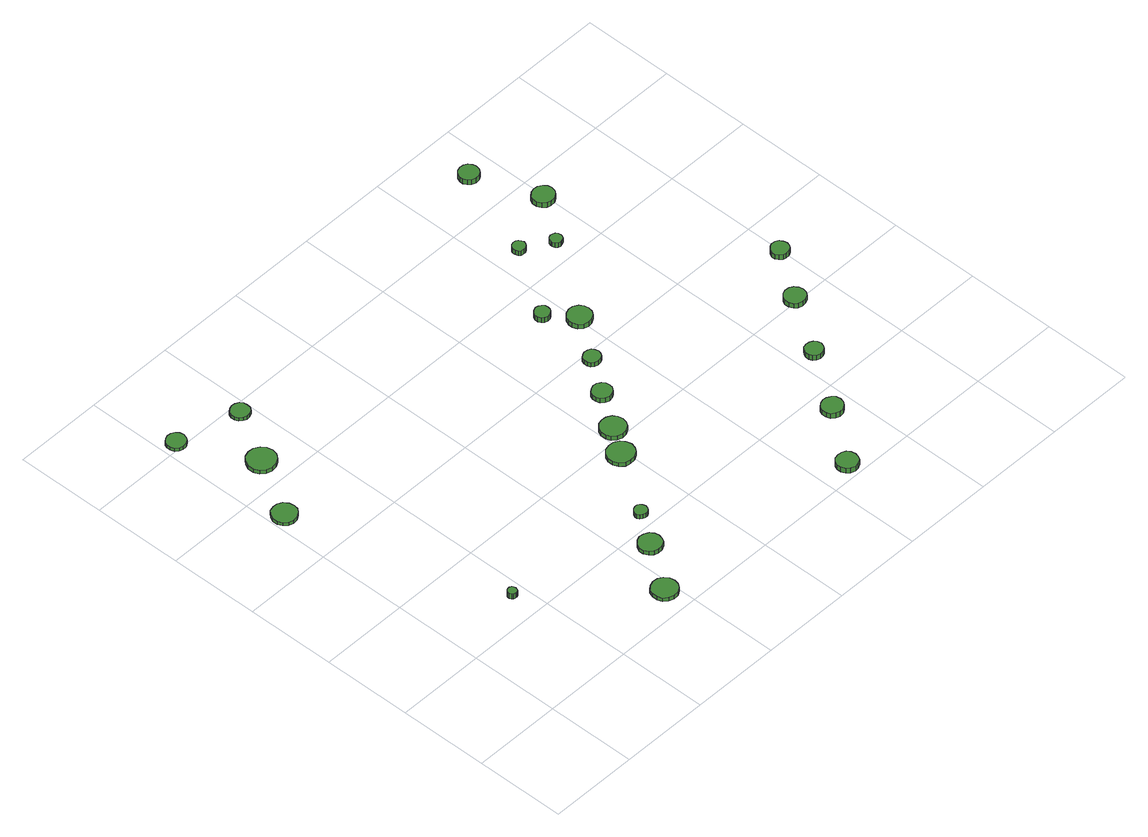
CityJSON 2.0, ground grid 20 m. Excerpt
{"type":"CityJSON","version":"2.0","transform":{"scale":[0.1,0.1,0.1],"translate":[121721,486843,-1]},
"CityObjects":{
"tree1":{"type":"SolitaryVegetationObject","attributes":{"function":"something"},"geometry":[{"type":"MultiSurface","lod":"1","boundaries":[[[0,1,2,3,4,5,6,7,8,9,10,11,12,13,14]],[[15,16,17,18,19,20,21,22,23,24,25,26,27,28,29]],[[0,29,28,1]],[[1,28,27,2]],[[2,27,26,3]],[[3,26,25,4]],[[4,25,24,5]],[[5,24,23,6]],[[6,23,22,7]],[[7,22,21,8]],[[8,21,20,9]],[[9,20,19,10]],[[10,19,18,11]],[[11,18,17,12]],[[12,17,16,13]],[[13,16,15,14]],[[14,15,29,0]]]}]},
"tree2":{"type":"SolitaryVegetationObject","attributes":{"function":"something"},"geometry":[{"type":"MultiSurface","lod":"1","boundaries":[[[30,31,32,33,34,35,36,37,38,39,40,41,42,43,44]],[[45,46,47,48,49,50,51,52,53,54,55,56,57,58,59]],[[30,59,58,31]],[[31,58,57,32]],[[32,57,56,33]],[[33,56,55,34]],[[34,55,54,35]],[[35,54,53,36]],[[36,53,52,37]],[[37,52,51,38]],[[38,51,50,39]],[[39,50,49,40]],[[40,49,48,41]],[[41,48,47,42]],[[42,47,46,43]],[[43,46,45,44]],[[44,45,59,30]]]}]},
"tree3":{"type":"SolitaryVegetationObject","attributes":{"function":"something"},"geometry":[{"type":"MultiSurface","lod":"1","boundaries":[[[60,61,62,63,64,65,66,67,68,69,70,71,72,73,74]],[[75,76,77,78,79,80,81,82,83,84,85,86,87,88,89]],[[60,89,88,61]],[[61,88,87,62]],[[62,87,86,63]],[[63,86,85,64]],[[64,85,84,65]],[[65,84,83,66]],[[66,83,82,67]],[[67,82,81,68]],[[68,81,80,69]],[[69,80,79,70]],[[70,79,78,71]],[[71,78,77,72]],[[72,77,76,73]],[[73,76,75,74]],[[74,75,89,60]]]}]},
"tree4":{"type":"SolitaryVegetationObject","attributes":{"function":"something"},"geometry":[{"type":"MultiSurface","lod":"1","boundaries":[[[90,91,92,93,94,95,96,97,98,99,100,101,102,103,104]],[[105,106,107,108,109,110,111,112,113,114,115,116,117,118,119]],[[90,119,118,91]],[[91,118,117,92]],[[92,117,116,93]],[[93,116,115,94]],[[94,115,114,95]],[[95,114,113,96]],[[96,113,112,97]],[[97,112,111,98]],[[98,111,110,99]],[[99,110,109,100]],[[100,109,108,101]],[[101,108,107,102]],[[102,107,106,103]],[[103,106,105,104]],[[104,105,119,90]]]}]},
"tree5":{"type":"SolitaryVegetationObject","attributes":{"function":"something"},"geometry":[{"type":"MultiSurface","lod":"1","boundaries":[[[120,121,122,123,124,125,126,127,128,129,130,131,132,133,134]],[[135,136,137,138,139,140,141,142,143,144,145,146,147,148,149]],[[120,149,148,121]],[[121,148,147,122]],[[122,147,146,123]],[[123,146,145,124]],[[124,145,144,125]],[[125,144,143,126]],[[126,143,142,127]],[[127,142,141,128]],[[128,141,140,129]],[[129,140,139,130]],[[130,139,138,131]],[[131,138,137,132]],[[132,137,136,133]],[[133,136,135,134]],[[134,135,149,120]]]}]},
"tree6":{"type":"SolitaryVegetationObject","attributes":{"function":"something"},"geometry":[{"type":"MultiSurface","lod":"1","boundaries":[[[150,151,152,153,154,155,156,157,158,159,160,161,162,163,164]],[[165,166,167,168,169,170,171,172,173,174,175,176,177,178,179]],[[150,179,178,151]],[[151,178,177,152]],[[152,177,176,153]],[[153,176,175,154]],[[154,175,174,155]],[[155,174,173,156]],[[156,173,172,157]],[[157,172,171,158]],[[158,171,170,159]],[[159,170,169,160]],[[160,169,168,161]],[[161,168,167,162]],[[162,167,166,163]],[[163,166,165,164]],[[164,165,179,150]]]}]},
"tree7":{"type":"SolitaryVegetationObject","attributes":{"function":"something"},"geometry":[{"type":"MultiSurface","lod":"1","boundaries":[[[180,181,182,183,184,185,186,187,188,189,190,191,192,193,194]],[[195,196,197,198,199,200,201,202,203,204,205,206,207,208,209]],[[180,209,208,181]],[[181,208,207,182]],[[182,207,206,183]],[[183,206,205,184]],[[184,205,204,185]],[[185,204,203,186]],[[186,203,202,187]],[[187,202,201,188]],[[188,201,200,189]],[[189,200,199,190]],[[190,199,198,191]],[[191,198,197,192]],[[192,197,196,193]],[[193,196,195,194]],[[194,195,209,180]]]}]},
"tree8":{"type":"SolitaryVegetationObject","attributes":{"function":"something"},"geometry":[{"type":"MultiSurface","lod":"1","boundaries":[[[210,211,212,213,214,215,216,217,218,219,220,221,222,223,224]],[[225,226,227,228,229,230,231,232,233,234,235,236,237,238,239]],[[210,239,238,211]],[[211,238,237,212]],[[212,237,236,213]],[[213,236,235,214]],[[214,235,234,215]],[[215,234,233,216]],[[216,233,232,217]],[[217,232,231,218]],[[218,231,230,219]],[[219,230,229,220]],[[220,229,228,221]],[[221,228,227,222]],[[222,227,226,223]],[[223,226,225,224]],[[224,225,239,210]]]}]},
"tree9":{"type":"SolitaryVegetationObject","attributes":{"function":"something"},"geometry":[{"type":"MultiSurface","lod":"1","boundaries":[[[240,241,242,243,244,245,246,247,248,249,250,251,252,253,254]],[[255,256,257,258,259,260,261,262,263,264,265,266,267,268,269]],[[240,269,268,241]],[[241,268,267,242]],[[242,267,266,243]],[[243,266,265,244]],[[244,265,264,245]],[[245,264,263,246]],[[246,263,262,247]],[[247,262,261,248]],[[248,261,260,249]],[[249,260,259,250]],[[250,259,258,251]],[[251,258,257,252]],[[252,257,256,253]],[[253,256,255,254]],[[254,255,269,240]]]}]},
"tree10":{"type":"SolitaryVegetationObject","attributes":{"function":"something"},"geometry":[{"type":"MultiSurface","lod":"1","boundaries":[[[270,271,272,273,274,275,276,277,278,279,280,281,282,283,284]],[[285,286,287,288,289,290,291,292,293,294,295,296,297,298,299]],[[270,299,298,271]],[[271,298,297,272]],[[272,297,296,273]],[[273,296,295,274]],[[274,295,294,275]],[[275,294,293,276]],[[276,293,292,277]],[[277,292,291,278]],[[278,291,290,279]],[[279,290,289,280]],[[280,289,288,281]],[[281,288,287,282]],[[282,287,286,283]],[[283,286,285,284]],[[284,285,299,270]]]}]},
"tree11":{"type":"SolitaryVegetationObject","attributes":{"function":"something"},"geometry":[{"type":"MultiSurface","lod":"1","boundaries":[[[300,301,302,303,304,305,306,307,308,309,310,311,312,313,314]],[[315,316,317,318,319,320,321,322,323,324,325,326,327,328,329]],[[300,329,328,301]],[[301,328,327,302]],[[302,327,326,303]],[[303,326,325,304]],[[304,325,324,305]],[[305,324,323,306]],[[306,323,322,307]],[[307,322,321,308]],[[308,321,320,309]],[[309,320,319,310]],[[310,319,318,311]],[[311,318,317,312]],[[312,317,316,313]],[[313,316,315,314]],[[314,315,329,300]]]}]},
"tree12":{"type":"SolitaryVegetationObject","attributes":{"function":"something"},"geometry":[{"type":"MultiSurface","lod":"1","boundaries":[[[330,331,332,333,334,335,336,337,338,339,340,341,342,343,344]],[[345,346,347,348,349,350,351,352,353,354,355,356,357,358,359]],[[330,359,358,331]],[[331,358,357,332]],[[332,357,356,333]],[[333,356,355,334]],[[334,355,354,335]],[[335,354,353,336]],[[336,353,352,337]],[[337,352,351,338]],[[338,351,350,339]],[[339,350,349,340]],[[340,349,348,341]],[[341,348,347,342]],[[342,347,346,343]],[[343,346,345,344]],[[344,345,359,330]]]}]},
"tree13":{"type":"SolitaryVegetationObject","attributes":{"function":"something"},"geometry":[{"type":"MultiSurface","lod":"1","boundaries":[[[360,361,362,363,364,365,366,367,368,369,370,371,372,373,374]],[[375,376,377,378,379,380,381,382,383,384,385,386,387,388,389]],[[360,389,388,361]],[[361,388,387,362]],[[362,387,386,363]],[[363,386,385,364]],[[364,385,384,365]],[[365,384,383,366]],[[366,383,382,367]],[[367,382,381,368]],[[368,381,380,369]],[[369,380,379,370]],[[370,379,378,371]],[[371,378,377,372]],[[372,377,376,373]],[[373,376,375,374]],[[374,375,389,360]]]}]},
"tree14":{"type":"SolitaryVegetationObject","attributes":{"function":"something"},"geometry":[{"type":"MultiSurface","lod":"1","boundaries":[[[390,391,392,393,394,395,396,397,398,399,400,401,402,403,404]],[[405,406,407,408,409,410,411,412,413,414,415,416,417,418,419]],[[390,419,418,391]],[[391,418,417,392]],[[392,417,416,393]],[[393,416,415,394]],[[394,415,414,395]],[[395,414,413,396]],[[396,413,412,397]],[[397,412,411,398]],[[398,411,410,399]],[[399,410,409,400]],[[400,409,408,401]],[[401,408,407,402]],[[402,407,406,403]],[[403,406,405,404]],[[404,405,419,390]]]}]},
"tree15":{"type":"SolitaryVegetationObject","attributes":{"function":"something"},"geometry":[{"type":"MultiSurface","lod":"1","boundaries":[[[420,421,422,423,424,425,426,427,428,429,430,431,432,433,434]],[[435,436,437,438,439,440,441,442,443,444,445,446,447,448,449]],[[420,449,448,421]],[[421,448,447,422]],[[422,447,446,423]],[[423,446,445,424]],[[424,445,444,425]],[[425,444,443,426]],[[426,443,442,427]],[[427,442,441,428]],[[428,441,440,429]],[[429,440,439,430]],[[430,439,438,431]],[[431,438,437,432]],[[432,437,436,433]],[[433,436,435,434]],[[434,435,449,420]]]}]},
"tree16":{"type":"SolitaryVegetationObject","attributes":{"function":"something"},"geometry":[{"type":"MultiSurface","lod":"1","boundaries":[[[450,451,452,453,454,455,456,457,458,459,460,461,462,463,464]],[[465,466,467,468,469,470,471,472,473,474,475,476,477,478,479]],[[450,479,478,451]],[[451,478,477,452]],[[452,477,476,453]],[[453,476,475,454]],[[454,475,474,455]],[[455,474,473,456]],[[456,473,472,457]],[[457,472,471,458]],[[458,471,470,459]],[[459,470,469,460]],[[460,469,468,461]],[[461,468,467,462]],[[462,467,466,463]],[[463,466,465,464]],[[464,465,479,450]]]}]},
"tree17":{"type":"SolitaryVegetationObject","attributes":{"function":"something"},"geometry":[{"type":"MultiSurface","lod":"1","boundaries":[[[480,481,482,483,484,485,486,487,488,489,490,491,492,493,494]],[[495,496,497,498,499,500,501,502,503,504,505,506,507,508,509]],[[480,509,508,481]],[[481,508,507,482]],[[482,507,506,483]],[[483,506,505,484]],[[484,505,504,485]],[[485,504,503,486]],[[486,503,502,487]],[[487,502,501,488]],[[488,501,500,489]],[[489,500,499,490]],[[490,499,498,491]],[[491,498,497,492]],[[492,497,496,493]],[[493,496,495,494]],[[494,495,509,480]]]}]},
"tree18":{"type":"SolitaryVegetationObject","attributes":{"function":"something"},"geometry":[{"type":"MultiSurface","lod":"1","boundaries":[[[510,511,512,513,514,515,516,517,518,519,520,521,522,523,524]],[[525,526,527,528,529,530,531,532,533,534,535,536,537,538,539]],[[510,539,538,511]],[[511,538,537,512]],[[512,537,536,513]],[[513,536,535,514]],[[514,535,534,515]],[[515,534,533,516]],[[516,533,532,517]],[[517,532,531,518]],[[518,531,530,519]],[[519,530,529,520]],[[520,529,528,521]],[[521,528,527,522]],[[522,527,526,523]],[[523,526,525,524]],[[524,525,539,510]]]}]},
"tree19":{"type":"SolitaryVegetationObject","attributes":{"function":"something"},"geometry":[{"type":"MultiSurface","lod":"1","boundaries":[[[540,541,542,543,544,545,546,547,548,549,550,551,552,553,554]],[[555,556,557,558,559,560,561,562,563,564,565,566,567,568,569]],[[540,569,568,541]],[[541,568,567,542]],[[542,567,566,543]],[[543,566,565,544]],[[544,565,564,545]],[[545,564,563,546]],[[546,563,562,547]],[[547,562,561,548]],[[548,561,560,549]],[[549,560,559,550]],[[550,559,558,551]],[[551,558,557,552]],[[552,557,556,553]],[[553,556,555,554]],[[554,555,569,540]]]}]},
"tree20":{"type":"SolitaryVegetationObject","attributes":{"function":"something"},"geometry":[{"type":"MultiSurface","lod":"1","boundaries":[[[570,571,572,573,574,575,576,577,578,579,580,581,582,583,584]],[[585,586,587,588,589,590,591,592,593,594,595,596,597,598,599]],[[570,599,598,571]],[[571,598,597,572]],[[572,597,596,573]],[[573,596,595,574]],[[574,595,594,575]],[[575,594,593,576]],[[576,593,592,577]],[[577,592,591,578]],[[578,591,590,579]],[[579,590,589,580]],[[580,589,588,581]],[[581,588,587,582]],[[582,587,586,583]],[[583,586,585,584]],[[584,585,599,570]]]}]},
"tree21":{"type":"SolitaryVegetationObject","attributes":{"function":"something"},"geometry":[{"type":"MultiSurface","lod":"1","boundaries":[[[600,601,602,603,604,605,606,607,608,609,610,611,612,613,614]],[[615,616,617,618,619,620,621,622,623,624,625,626,627,628,629]],[[600,629,628,601]],[[601,628,627,602]],[[602,627,626,603]],[[603,626,625,604]],[[604,625,624,605]],[[605,624,623,606]],[[606,623,622,607]],[[607,622,621,608]],[[608,621,620,609]],[[609,620,619,610]],[[610,619,618,611]],[[611,618,617,612]],[[612,617,616,613]],[[613,616,615,614]],[[614,615,629,600]]]}]},
"tree22":{"type":"SolitaryVegetationObject","attributes":{"function":"something"},"geometry":[{"type":"MultiSurface","lod":"1","boundaries":[[[630,631,632,633,634,635,636,637,638,639,640,641,642,643,644]],[[645,646,647,648,649,650,651,652,653,654,655,656,657,658,659]],[[630,659,658,631]],[[631,658,657,632]],[[632,657,656,633]],[[633,656,655,634]],[[634,655,654,635]],[[635,654,653,636]],[[636,653,652,637]],[[637,652,651,638]],[[638,651,650,639]],[[639,650,649,640]],[[640,649,648,641]],[[641,648,647,642]],[[642,647,646,643]],[[643,646,645,644]],[[644,645,659,630]]]}]},
"tree23":{"type":"SolitaryVegetationObject","attributes":{"function":"something"},"geometry":[{"type":"MultiSurface","lod":"1","boundaries":[[[660,661,662,663,664,665,666,667,668,669,670,671,672,673,674]],[[675,676,677,678,679,680,681,682,683,684,685,686,687,688,689]],[[660,689,688,661]],[[661,688,687,662]],[[662,687,686,663]],[[663,686,685,664]],[[664,685,684,665]],[[665,684,683,666]],[[666,683,682,667]],[[667,682,681,668]],[[668,681,680,669]],[[669,680,679,670]],[[670,679,678,671]],[[671,678,677,672]],[[672,677,676,673]],[[673,676,675,674]],[[674,675,689,660]]]}]}
},
"vertices":[
[179,262,22],[178,266,22],[176,270,22],[172,272,22],[168,272,22],[164,271,22],[161,268,22],[159,264,22],[159,260,22],[161,256,22],[164,253,22],[168,252,22],[172,252,22],[176,254,22],[178,258,22],[178,258,9],[176,254,9],[172,252,9],[168,252,9],[164,253,9],[161,256,9],[159,260,9],[159,264,9],[161,268,9],[164,271,9],[168,272,9],[172,272,9],[176,270,9],[178,266,9],[179,262,9],
[57,729,15],[55,740,15],[48,750,15],[38,755,15],[27,756,15],[16,753,15],[8,745,15],[3,735,15],[3,723,15],[8,713,15],[16,705,15],[27,702,15],[38,703,15],[48,709,15],[55,718,15],[55,718,7],[48,709,7],[38,703,7],[27,702,7],[16,705,7],[8,713,7],[3,723,7],[3,735,7],[8,745,7],[16,753,7],[27,756,7],[38,755,7],[48,750,7],[55,740,7],[57,729,7],
[52,1013,16],[50,1022,16],[45,1029,16],[37,1033,16],[28,1034,16],[20,1031,16],[13,1025,16],[10,1017,16],[10,1009,16],[13,1000,16],[20,995,16],[28,992,16],[37,993,16],[45,997,16],[50,1004,16],[50,1004,7],[45,997,7],[37,993,7],[28,992,7],[20,995,7],[13,1000,7],[10,1009,7],[10,1017,7],[13,1025,7],[20,1031,7],[28,1034,7],[37,1033,7],[45,1029,7],[50,1022,7],[52,1013,7],
[137,859,17],[134,872,17],[126,882,17],[115,889,17],[102,890,17],[89,886,17],[80,877,17],[74,865,17],[74,852,17],[80,840,17],[89,832,17],[102,828,17],[115,829,17],[126,835,17],[134,846,17],[134,846,7],[126,835,7],[115,829,7],[102,828,7],[89,832,7],[80,840,7],[74,852,7],[74,865,7],[80,877,7],[89,886,7],[102,890,7],[115,889,7],[126,882,7],[134,872,7],[137,859,7],
[406,57,15],[404,68,15],[397,78,15],[387,84,15],[375,85,15],[364,81,15],[355,74,15],[351,63,15],[351,51,15],[355,40,15],[364,33,15],[375,29,15],[387,30,15],[397,36,15],[404,46,15],[404,46,6],[397,36,6],[387,30,6],[375,29,6],[364,33,6],[355,40,6],[351,51,6],[351,63,6],[355,74,6],[364,81,6],[375,85,6],[387,84,6],[397,78,6],[404,68,6],[406,57,6],
[194,979,15],[193,987,15],[188,994,15],[180,998,15],[172,999,15],[164,996,15],[157,991,15],[154,983,15],[154,974,15],[157,967,15],[164,961,15],[172,958,15],[180,959,15],[188,963,15],[193,970,15],[193,970,6],[188,963,6],[180,959,6],[172,958,6],[164,961,6],[157,967,6],[154,974,6],[154,983,6],[157,991,6],[164,996,6],[172,999,6],[180,998,6],[188,994,6],[193,987,6],[194,979,6],
[474,160,16],[472,170,16],[466,179,16],[456,184,16],[446,186,16],[436,182,16],[428,175,16],[423,165,16],[423,155,16],[428,145,16],[436,138,16],[446,135,16],[456,136,16],[466,141,16],[472,150,16],[472,150,6],[466,141,6],[456,136,6],[446,135,6],[436,138,6],[428,145,6],[423,155,6],[423,165,6],[428,175,6],[436,182,6],[446,186,6],[456,184,6],[466,179,6],[472,170,6],[474,160,6],
[514,232,17],[512,238,17],[509,243,17],[504,246,17],[498,246,17],[492,244,17],[488,240,17],[485,235,17],[485,229,17],[488,224,17],[492,220,17],[498,218,17],[504,218,17],[509,221,17],[512,226,17],[512,226,6],[509,221,6],[504,218,6],[498,218,6],[492,220,6],[488,224,6],[485,229,6],[485,235,6],[488,240,6],[492,244,6],[498,246,6],[504,246,6],[509,243,6],[512,238,6],[514,232,6],
[618,366,16],[615,378,16],[608,388,16],[597,394,16],[585,395,16],[573,392,16],[564,383,16],[559,372,16],[559,360,16],[564,349,16],[573,340,16],[585,337,16],[597,338,16],[608,344,16],[615,354,16],[615,354,6],[608,344,6],[597,338,6],[585,337,6],[573,340,6],[564,349,6],[559,360,6],[559,372,6],[564,383,6],[573,392,6],[585,395,6],[597,394,6],[608,388,6],[615,378,6],[618,366,6],
[656,424,17],[653,435,17],[647,444,17],[636,450,17],[625,451,17],[614,448,17],[605,440,17],[601,429,17],[601,418,17],[605,407,17],[614,400,17],[625,396,17],[636,397,17],[647,403,17],[653,412,17],[653,412,6],[647,403,6],[636,397,6],[625,396,6],[614,400,6],[605,407,6],[601,418,6],[601,429,6],[605,440,6],[614,448,6],[625,451,6],[636,450,6],[647,444,6],[653,435,6],[656,424,6],
[704,503,18],[703,512,18],[697,519,18],[690,524,18],[681,525,18],[672,522,18],[665,516,18],[662,508,18],[662,499,18],[665,491,18],[672,485,18],[681,482,18],[690,483,18],[697,487,18],[703,495,18],[703,495,6],[697,487,6],[690,483,6],[681,482,6],[672,485,6],[665,491,6],[662,499,6],[662,508,6],[665,516,6],[672,522,6],[681,525,6],[690,524,6],[697,519,6],[703,512,6],[704,503,6],
[888,30,20],[886,40,20],[881,48,20],[872,52,20],[863,53,20],[853,51,20],[846,44,20],[842,35,20],[842,26,20],[846,17,20],[853,10,20],[863,7,20],[872,8,20],[881,13,20],[886,21,20],[886,21,7],[881,13,7],[872,8,7],[863,7,7],[853,10,7],[846,17,7],[842,26,7],[842,35,7],[846,44,7],[853,51,7],[863,53,7],[872,52,7],[881,48,7],[886,40,7],[888,30,7],
[758,582,16],[756,589,16],[752,596,16],[745,599,16],[737,600,16],[730,598,16],[724,593,16],[721,586,16],[721,578,16],[724,571,16],[730,566,16],[737,564,16],[745,565,16],[752,568,16],[756,575,16],[756,575,5],[752,568,5],[745,565,5],[737,564,5],[730,566,5],[724,571,5],[721,578,5],[721,586,5],[724,593,5],[730,598,5],[737,600,5],[745,599,5],[752,596,5],[756,589,5],[758,582,5],
[776,731,19],[775,738,19],[771,743,19],[765,747,19],[758,748,19],[751,745,19],[746,741,19],[743,734,19],[743,727,19],[746,721,19],[751,716,19],[758,714,19],[765,715,19],[771,719,19],[775,724,19],[775,724,6],[771,719,6],[765,715,6],[758,714,6],[751,716,6],[746,721,6],[743,727,6],[743,734,6],[746,741,6],[751,745,6],[758,748,6],[765,747,6],[771,743,6],[775,738,6],[776,731,6],
[976,151,21],[974,161,21],[968,168,21],[959,173,21],[950,174,21],[941,171,21],[933,165,21],[930,156,21],[930,146,21],[933,137,21],[941,131,21],[950,128,21],[959,129,21],[968,134,21],[974,142,21],[974,142,8],[968,134,8],[959,129,8],[950,128,8],[941,131,8],[933,137,8],[930,146,8],[930,156,8],[933,165,8],[941,171,8],[950,174,8],[959,173,8],[968,168,8],[974,161,8],[976,151,8],
[829,674,17],[827,684,17],[821,693,17],[811,699,17],[801,700,17],[790,696,17],[782,689,17],[778,679,17],[778,669,17],[782,659,17],[790,651,17],[801,648,17],[811,649,17],[821,655,17],[827,663,17],[827,663,5],[821,655,5],[811,649,5],[801,648,5],[790,651,5],[782,659,5],[778,669,5],[778,679,5],[782,689,5],[790,696,5],[801,700,5],[811,699,5],[821,693,5],[827,684,5],[829,674,5],
[871,882,23],[869,887,23],[866,892,23],[861,895,23],[855,896,23],[849,894,23],[845,890,23],[843,885,23],[843,879,23],[845,873,23],[849,869,23],[855,868,23],[861,868,23],[866,871,23],[869,876,23],[869,876,10],[866,871,10],[861,868,10],[855,868,10],[849,869,10],[845,873,10],[843,879,10],[843,885,10],[845,890,10],[849,894,10],[855,896,10],[861,895,10],[866,892,10],[869,887,10],[871,882,10],
[1061,281,20],[1059,289,20],[1054,295,20],[1047,299,20],[1039,300,20],[1031,298,20],[1025,292,20],[1022,285,20],[1022,277,20],[1025,269,20],[1031,264,20],[1039,261,20],[1047,262,20],[1054,266,20],[1059,273,20],[1059,273,7],[1054,266,7],[1047,262,7],[1039,261,7],[1031,264,7],[1025,269,7],[1022,277,7],[1022,285,7],[1025,292,7],[1031,298,7],[1039,300,7],[1047,299,7],[1054,295,7],[1059,289,7],[1061,281,7],
[934,844,21],[933,850,21],[930,855,21],[925,857,21],[919,858,21],[914,856,21],[910,852,21],[908,847,21],[908,842,21],[910,836,21],[914,833,21],[919,831,21],[925,832,21],[930,834,21],[933,839,21],[933,839,9],[930,834,9],[925,832,9],[919,831,9],[914,833,9],[910,836,9],[908,842,9],[908,847,9],[910,852,9],[914,856,9],[919,858,9],[925,857,9],[930,855,9],[933,850,9],[934,844,9],
[1144,405,20],[1142,414,20],[1136,422,20],[1128,427,20],[1118,428,20],[1109,425,20],[1102,418,20],[1098,410,20],[1098,400,20],[1102,391,20],[1109,385,20],[1118,382,20],[1128,383,20],[1136,387,20],[1142,395,20],[1142,395,8],[1136,387,8],[1128,383,8],[1118,382,8],[1109,385,8],[1102,391,8],[1098,400,8],[1098,410,8],[1102,418,8],[1109,425,8],[1118,428,8],[1128,427,8],[1136,422,8],[1142,414,8],[1144,405,8],
[953,1083,29],[951,1091,29],[946,1099,29],[938,1103,29],[929,1104,29],[920,1101,29],[914,1095,29],[910,1087,29],[910,1078,29],[914,1070,29],[920,1064,29],[929,1061,29],[938,1062,29],[946,1066,29],[951,1074,29],[951,1074,16],[946,1066,16],[938,1062,16],[929,1061,16],[920,1064,16],[914,1070,16],[910,1078,16],[910,1087,16],[914,1095,16],[920,1101,16],[929,1104,16],[938,1103,16],[946,1099,16],[951,1091,16],[953,1083,16],
[1011,939,27],[1009,948,27],[1003,956,27],[994,961,27],[984,962,27],[975,959,27],[967,953,27],[963,944,27],[963,934,27],[967,925,27],[975,918,27],[984,915,27],[994,916,27],[1003,921,27],[1009,929,27],[1009,929,14],[1003,921,14],[994,916,14],[984,915,14],[975,918,14],[967,925,14],[963,934,14],[963,944,14],[967,953,14],[975,959,14],[984,962,14],[994,961,14],[1003,956,14],[1009,948,14],[1011,939,14],
[1214,512,20],[1212,520,20],[1208,527,20],[1201,531,20],[1192,532,20],[1185,529,20],[1179,524,20],[1175,516,20],[1175,508,20],[1179,501,20],[1185,495,20],[1192,493,20],[1201,494,20],[1208,498,20],[1212,504,20],[1212,504,7],[1208,498,7],[1201,494,7],[1192,493,7],[1185,495,7],[1179,501,7],[1175,508,7],[1175,516,7],[1179,524,7],[1185,529,7],[1192,532,7],[1201,531,7],[1208,527,7],[1212,520,7],[1214,512,7]
]}
